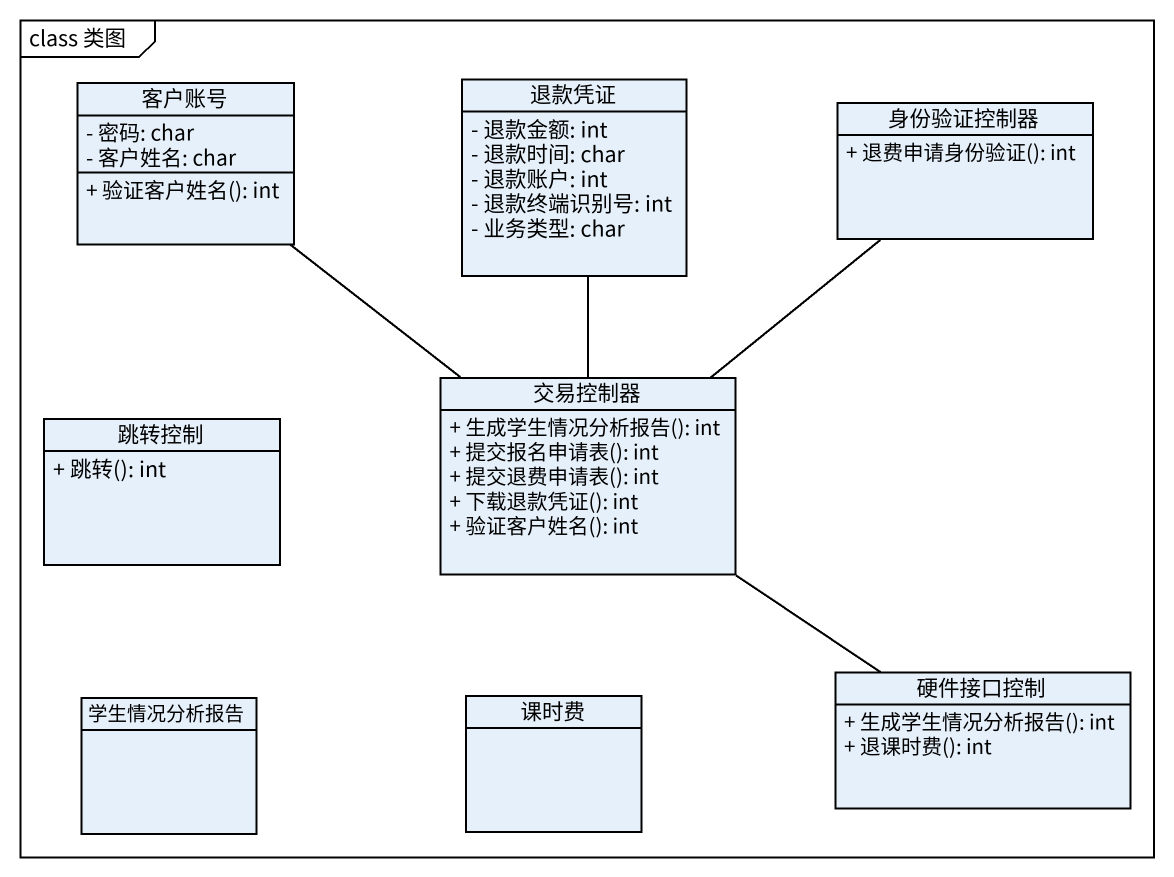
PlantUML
@startuml
mainframe class 类图
hide circle
hide empty members
skinparam classAttributeIconSize 0
class 客户账号 {
  - 密码: char
  - 客户姓名: char
  + 验证客户姓名(): int
}
class 退款凭证 {
  - 退款金额: int
  - 退款时间: char
  - 退款账户: int
  - 退款终端识别号: int
  - 业务类型: char
}
class 身份验证控制器 {
  + 退费申请身份验证(): int
}
class 跳转控制 {
  + 跳转(): int
}
class 交易控制器 {
  + 生成学生情况分析报告(): int
  + 提交报名申请表(): int
  + 提交退费申请表(): int
  + 下载退款凭证(): int
  + 验证客户姓名(): int
}
class 学生情况分析报告
class 课时费
class 硬件接口控制 {
  + 生成学生情况分析报告(): int
  + 退课时费(): int
}
交易控制器 -up- 客户账号
交易控制器 -up- 退款凭证
交易控制器 -up- 身份验证控制器
交易控制器 -- 硬件接口控制
@enduml
